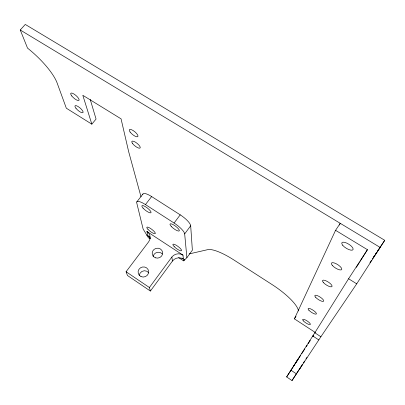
<?xml version="1.0" encoding="UTF-8"?>
<svg xmlns="http://www.w3.org/2000/svg" width="405" height="405" viewBox="0 0 405 405"><rect width="100%" height="100%" fill="white"/><g stroke="black" fill="none" stroke-linecap="round" stroke-linejoin="round"><path stroke-width="0.61" d="M315.424 332.561L294.384 318.856L335.563 230.318L340.251 223.327L339.446 225.038M90.214 99.407L96.056 119.055L91.839 124.163L66.329 108.211L57.191 83.157A42.115 12.383 42.1 0 0 27.535 48.119L20.25 29.995L25.267 24.437L384.75 240.307L356.719 283.824L320.892 336.747L292.005 380.563L286.644 376.939L314.812 332.783L348.578 278.751L367.441 249.698L335.563 230.318M356.365 267.341L359.387 262.531M360.06 261.458L367.441 249.698M293.701 365.933L293.438 366.353L293.853 365.73M299.022 369.821L299.72 368.722M303.542 362.865L303.927 362.252L303.634 362.683M309.42 341.699L310.043 340.726M294.065 365.361L294.567 364.586M297.807 359.625L295.432 363.3M313.095 336.059L313.602 335.274M292.005 380.563L296.085 374.24M296.764 373.182L298.465 370.55M299.143 369.497L300.869 366.935M301.522 365.806L302.545 364.227M303.563 362.647L304.585 361.063M305.942 358.957L306.965 357.377M295.159 363.665L295.807 362.662M296.465 361.65L297.083 360.693M286.644 376.939L300.692 355.281M301.72 353.692L304.803 348.938M306.175 346.827L307.203 345.242M308.23 343.658L309.258 342.073M312.685 336.788L313.713 335.203M301.517 365.928L302.16 364.935M301.31 366.338L299.184 369.608M313.04 336.089L313.561 335.289M297.624 359.858L298.333 358.779M310.114 340.661L309.45 341.673M294.384 318.856L296.009 316.401M373.516 257.038L374.215 255.99M375.268 254.421L376.675 252.33M377.728 250.761L384.75 240.307M369.973 262.587L371.375 260.496M372.428 258.932L380.158 247.435L20.25 29.995M178.696 257.646L183.592 260.866L184.66 259.402M183.592 260.866L186.892 257.676L192.365 250.189L190.684 225.777A12.19 3.397 36.7 0 0 180.215 214.842L151.627 196.562A12.069 3.316 37.5 0 0 142.778 194.522M150.387 291.043L172.469 261.048A7.872 7.503 -7.5 0 1 183.399 259.109L182.969 255.109L146.924 231.498A7.897 7.386 -14.3 0 1 148.66 241.8L126.087 271.74L127.453 275.486L150.387 291.043L149.394 287.52L126.087 271.74M149.394 287.52L171.852 257.079A8.004 7.609 -7.4 0 1 182.969 255.109M186.892 257.676L184.675 233.903L190.684 225.777M184.675 233.903A12.236 3.245 36.7 0 0 174.089 223.028L180.215 214.842M149.921 238.742L148.367 237.72L143.122 229.007L136.753 202.945A12.115 3.164 37.5 0 1 145.461 204.581L151.627 196.562M136.789 201.953L142.889 194.066M189.211 253.915L207.679 249.662A33.397 8.794 35.2 0 1 233.776 259.909L272.104 284.583A34.136 8.981 34.2 0 1 298.455 310.969M348.578 278.751L356.719 283.824M145.461 204.581L174.089 223.028M314.812 332.783L320.892 336.747M312.751 335.963L318.831 339.937M146.767 235.057L150.012 237.188M181.921 258.137L184.599 259.894M290.861 370.145L296.521 373.952M91.839 124.163L82.817 95.302L121.054 118.842L128.684 151.759L141.021 196.825M146.924 231.498L147.926 235.821A7.771 7.28 -14.4 0 1 150.447 238.677M171.852 257.079L172.469 261.048M139.264 275.709A5.219 4.971 -17.9 0 1 148.797 272.854M153.136 256.775A5.169 4.895 -12.4 0 1 156.781 252.497A5.169 4.895 -12.4 0 1 162.258 253.96M132.602 143.562A5.285 1.681 38.9 0 0 139.902 148.134A5.285 1.681 38.9 0 0 135.543 142.241A5.285 1.681 38.9 0 0 132.602 143.562M130.121 132.05A5.462 1.792 39.3 0 0 137.654 136.733A5.462 1.792 39.3 0 0 133.134 130.547A5.462 1.792 39.3 0 0 130.121 132.05M75.968 108.287A5.235 1.579 40.5 0 0 82.939 112.651A5.235 1.579 40.5 0 0 78.19 106.596A5.235 1.579 40.5 0 0 75.968 108.287M71.766 95.939A5.422 1.676 40.9 0 0 78.945 100.405A5.422 1.676 40.9 0 0 74.014 94.051A5.422 1.676 40.9 0 0 71.766 95.939M141.011 276.58A5.311 5.047 -17.6 0 0 148.65 271.527A5.311 5.047 -17.6 0 0 140.464 267.832A5.311 5.047 -17.6 0 0 141.011 276.58M155.576 257.843A5.255 4.966 -12.3 0 0 162.597 252.214A5.255 4.966 -12.3 0 0 154.097 249.374A5.255 4.966 -12.3 0 0 155.576 257.843M143.081 208.14A5.71 1.493 37.5 0 0 150.888 212.787A5.71 1.493 37.5 0 0 145.446 206.707A5.71 1.493 37.5 0 0 143.081 208.14M171.492 226.689A5.766 1.529 36.7 0 0 179.263 230.896A5.766 1.529 36.7 0 0 173.224 224.684A5.766 1.529 36.7 0 0 171.492 226.689M174.277 246.706A5.346 1.311 36.5 0 0 181.491 250.72A5.346 1.311 36.5 0 0 175.912 245.086A5.346 1.311 36.5 0 0 174.277 246.706M147.962 229.372A5.29 1.286 37.1 0 0 155.176 233.68A5.29 1.286 37.1 0 0 150.027 228.157A5.29 1.286 37.1 0 0 147.962 229.372M303.37 320.887A4.592 1.18 33.3 0 0 310.063 324.623A4.592 1.18 33.3 0 0 306.069 320.299A4.592 1.18 33.3 0 0 303.37 320.887M342.66 245.238A6.566 2.405 31.9 0 0 352.552 250.057A6.566 2.405 31.9 0 0 347.166 243.284A6.566 2.405 31.9 0 0 342.66 245.238M332.232 265.3A6.055 2.04 32.3 0 0 341.273 269.872A6.055 2.04 32.3 0 0 336.226 263.771A6.055 2.04 32.3 0 0 332.232 265.3M323.322 282.447A5.609 1.752 32.6 0 0 331.644 286.786A5.609 1.752 32.6 0 0 326.901 281.242A5.609 1.752 32.6 0 0 323.322 282.447M315.617 297.27A5.23 1.519 32.9 0 0 323.327 301.396A5.23 1.519 32.9 0 0 318.856 296.318A5.23 1.519 32.9 0 0 315.617 297.27M308.893 310.21A4.901 1.331 33.1 0 0 316.072 314.138A4.901 1.331 33.1 0 0 311.845 309.46A4.901 1.331 33.1 0 0 308.893 310.21"/></g></svg>
